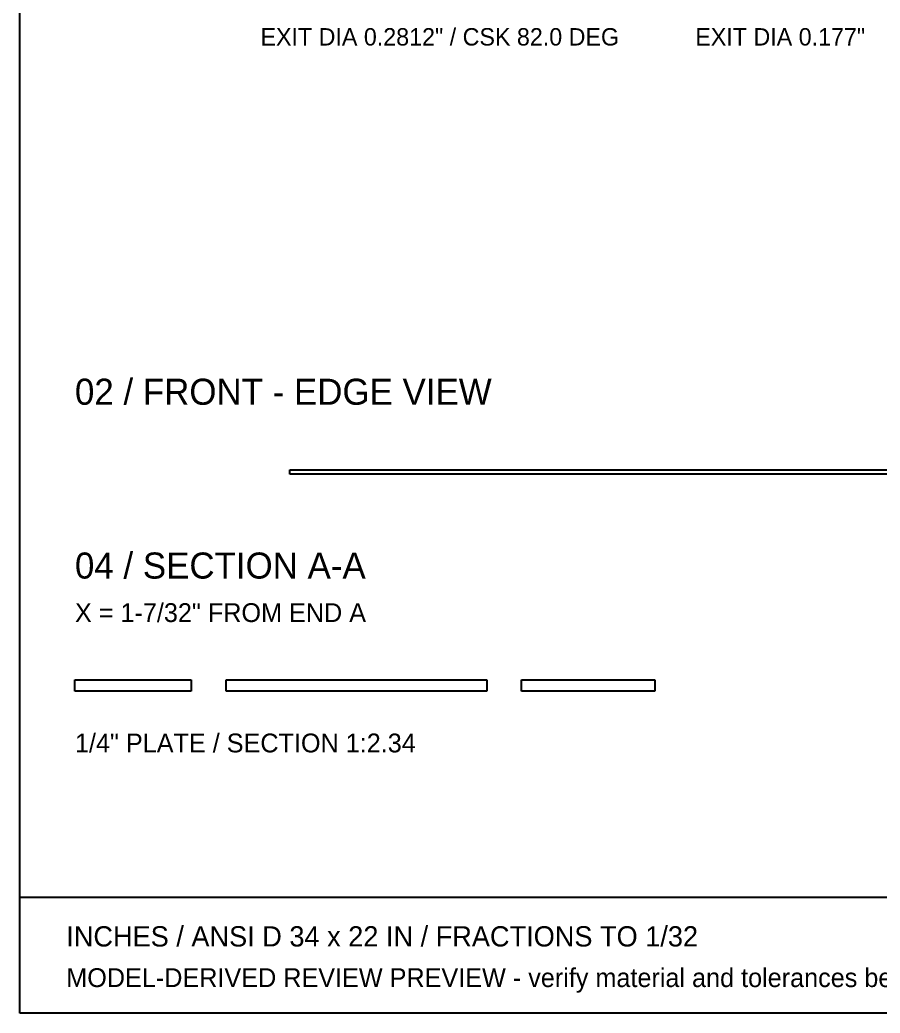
# Model space of a CAD drawing. Header units: inches. Extents: x 3 to 201, y 3 to 129.
# Drawn here: x 2.8 to 52.3, y 2.8 to 60 of the extents above; entities that cross this region are included whole.
import ezdxf

# ---------------------------------------------------------------- set-up
doc = ezdxf.new("R2010")
doc.units = ezdxf.units.IN
doc.header["$MEASUREMENT"] = 0

msp = doc.modelspace()

# ---------------------------------------------------------------- linework, layer by layer
at = {"layer": 'OUTLINE'}
for p, q in [((2.833, 2.833), (2.833, 129.167)), ((18.363, 34.083), (78.303, 34.083)), ((18.363, 33.833), (18.363, 34.083)), ((78.303, 33.833), (18.363, 33.833)), ((6, 22), (12.691, 22)), ((6, 21.359), (6, 22)), ((12.691, 22), (12.691, 21.359)), ((14.694, 22), (29.678, 22)), ((14.694, 21.359), (14.694, 22)), ((29.678, 22), (29.678, 21.359)), ((31.681, 22), (39.333, 22)), ((31.681, 21.359), (31.681, 22)), ((39.333, 22), (39.333, 21.359)), ((12.691, 21.359), (6, 21.359)), ((29.678, 21.359), (14.694, 21.359)), ((39.333, 21.359), (31.681, 21.359)), ((2.833, 9.5), (201.167, 9.5)), ((201.167, 2.833), (2.833, 2.833))]:
    msp.add_line(p, q, dxfattribs=at)

# ---------------------------------------------------------------- texts
at = {"layer": 'ANNOTATION'}
for s, height, p in [('EXIT DIA 0.2812" / CSK 82.0 DEG', 1, (16.667, 58.5)), ('EXIT DIA 0.177"', 1, (41.667, 58.5)), ('02 / FRONT - EDGE VIEW', 1.5, (6, 37.833)), ('04 / SECTION A-A', 1.5, (6, 27.833)), ('X = 1-7/32" FROM END A', 1.08333, (6, 25.333)), ('1/4" PLATE / SECTION 1:2.34', 1.08333, (6, 17.833)), ('INCHES / ANSI D 34 x 22 IN / FRACTIONS TO 1/32', 1.16667, (5.5, 6.667)), ('MODEL-DERIVED REVIEW PREVIEW - verify material and tolerances before fabrication.', 1.08333, (5.5, 4.333))]:
    msp.add_text(s, height=height, dxfattribs=at).set_placement(p)

doc.saveas('drawing.dxf')
